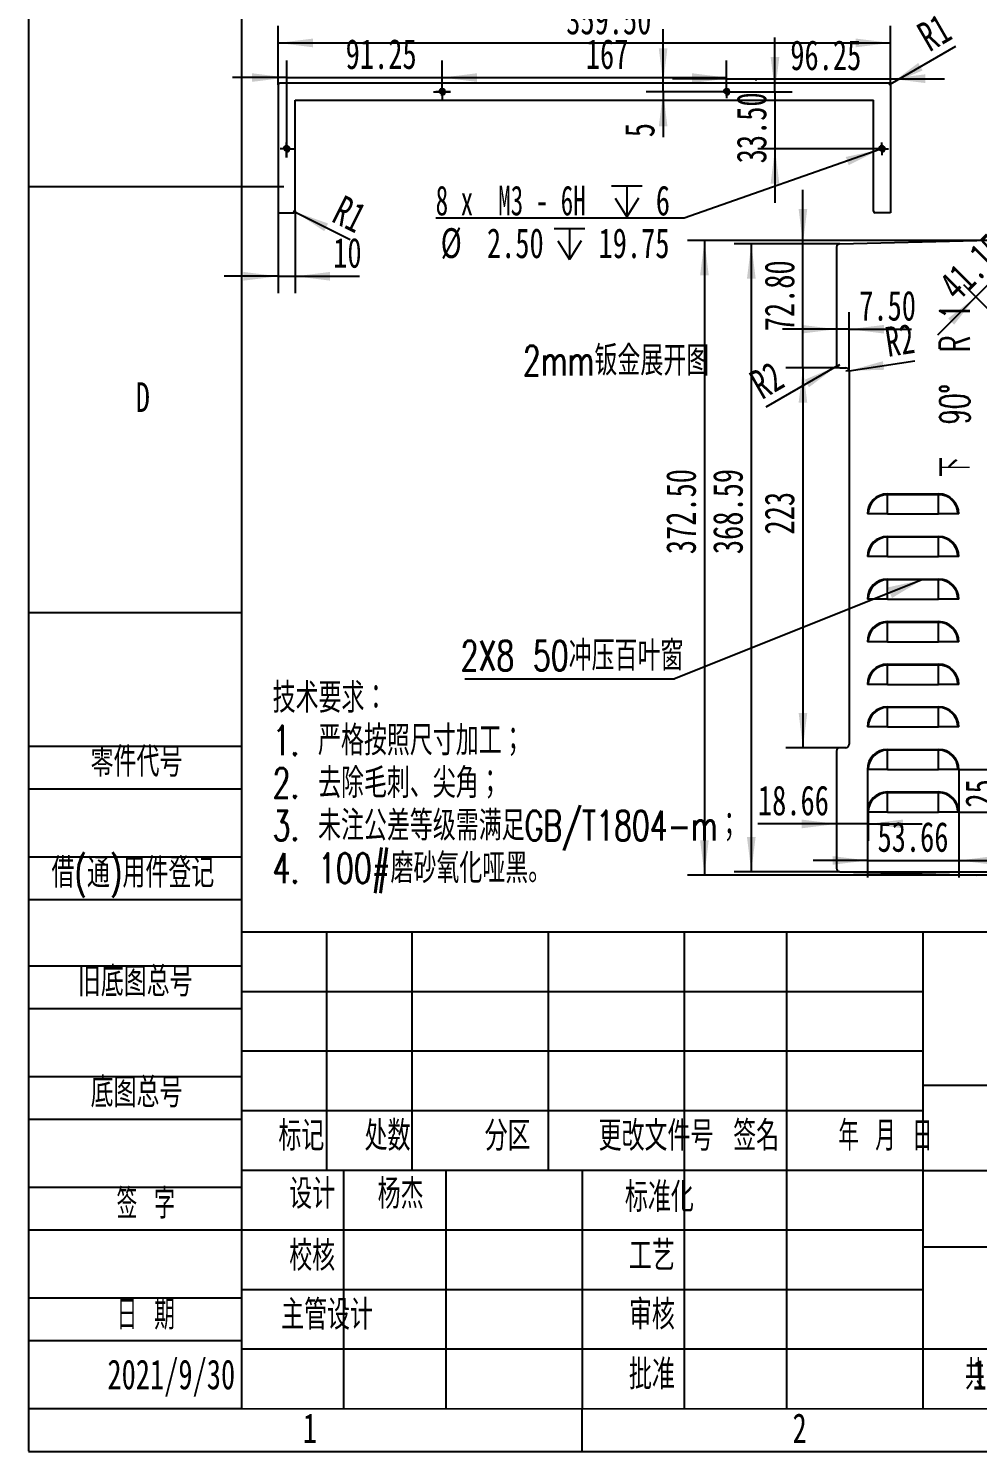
# Model space of a CAD drawing. Header units: millimetres. Extents: x 0 to 210, y 0 to 306.
# Drawn here: x 0 to 111.4, y 0 to 167.1 of the extents above; entities that cross this region are included whole.
import ezdxf

# ---------------------------------------------------------------- set-up
doc = ezdxf.new("R2010")
doc.units = ezdxf.units.MM
doc.linetypes.add('CENTERX2', pattern=[20.32, 12.7, -2.54, 2.54, -2.54])
doc.layers.add('图框', color=7, linetype='Continuous')
doc.layers.add('图纸格式', color=7, linetype='Continuous')
doc.styles.add('SLDTEXTSTYLE0', font='TXT', dxfattribs={"width": 0.7, "bigfont": 'bigfont'})
doc.styles.add('SLDTEXTSTYLE1', font='TXT', dxfattribs={"width": 0.62, "bigfont": 'bigfont'})
doc.styles.add('SLDTEXTSTYLE3', font='TXT', dxfattribs={"width": 0.6, "bigfont": 'bigfont'})
doc.styles.add('SLDTEXTSTYLE4', font='TXT', dxfattribs={"width": 0.633333, "bigfont": 'bigfont'})
doc.styles.add('SLDTEXTSTYLE5', font='TXT', dxfattribs={"width": 0.7})
doc.styles.add('SLDTEXTSTYLE7', font='TXT', dxfattribs={"width": 0.609091, "bigfont": 'bigfont'})
doc.styles.add('SLDTEXTSTYLE8', font='TXT', dxfattribs={"width": 0.616667})
doc.dimstyles.new('SLDDIMSTYLE0', dxfattribs={"dimtxt": 3.5, "dimasz": 4.08, "dimexe": 0, "dimexo": 0.0625, "dimgap": 0.875, "dimtad": 2, "dimlfac": 5, "dimrnd": 1e-09, "dimzin": 4, "dimdsep": 46, "dimtxsty": 'SLDTEXTSTYLE5', "dimsah": 1, "dimcen": 0.09, "dimadec": 0, "dimazin": 1, "dimtfac": 1, "dimtofl": 0, "dimtmove": 0, "dimatfit": 3, "dimfxl": 0, "dimfrac": 2, "dimtolj": 1, "dimtzin": 12, "dimarcsym": 0})
doc.dimstyles.new('SLDDIMSTYLE1', dxfattribs={"dimtxt": 3.5, "dimasz": 4.08, "dimexe": 0, "dimexo": 0.0625, "dimgap": 0.875, "dimtad": 2, "dimlfac": 5, "dimrnd": 1e-09, "dimzin": 12, "dimdsep": 46, "dimtxsty": 'SLDTEXTSTYLE5', "dimsah": 1, "dimcen": 0.09, "dimadec": 0, "dimazin": 3, "dimtfac": 1, "dimtmove": 0, "dimatfit": 0, "dimfxl": 0, "dimfrac": 2, "dimtolj": 1, "dimtzin": 12, "dimarcsym": 0})
doc.dimstyles.new('SLDDIMSTYLE2', dxfattribs={"dimtxt": 0.18, "dimasz": 4.08, "dimexe": 0, "dimexo": 0.0625, "dimgap": 0, "dimtad": 0, "dimtih": 1, "dimtoh": 1, "dimdec": 0, "dimrnd": 1e-09, "dimzin": 0, "dimdsep": 46, "dimtxsty": 'Standard', "dimsah": 1, "dimcen": 0.09, "dimadec": 0, "dimazin": 0, "dimtfac": 4.08, "dimtdec": 0, "dimtofl": 0, "dimtmove": 0, "dimatfit": 3, "dimfxl": 0, "dimfrac": 2, "dimtolj": 1, "dimtzin": 0, "dimarcsym": 0})
doc.dimstyles.new('SLDDIMSTYLE3', dxfattribs={"dimtxt": 3.5, "dimasz": 4.08, "dimexe": 0, "dimexo": 0.0625, "dimgap": 0.875, "dimtad": 2, "dimlfac": 5, "dimrnd": 1e-09, "dimzin": 4, "dimdsep": 46, "dimtxsty": 'SLDTEXTSTYLE5', "dimsah": 1, "dimcen": 0.09, "dimadec": 0, "dimazin": 1, "dimtfac": 1, "dimtmove": 0, "dimatfit": 0, "dimfxl": 0, "dimfrac": 2, "dimtolj": 1, "dimtzin": 12, "dimarcsym": 0})
doc.dimstyles.new('SLDDIMSTYLE7', dxfattribs={"dimtxt": 3.5, "dimasz": 4.08, "dimexe": 0, "dimexo": 0.0625, "dimgap": 0.875, "dimtad": 2, "dimlfac": 5, "dimrnd": 1e-09, "dimzin": 12, "dimdsep": 46, "dimtxsty": 'SLDTEXTSTYLE5', "dimsah": 1, "dimcen": 0.09, "dimadec": 0, "dimazin": 3, "dimtfac": 1, "dimtofl": 0, "dimtmove": 0, "dimatfit": 3, "dimfxl": 0, "dimfrac": 2, "dimtolj": 1, "dimtzin": 12, "dimarcsym": 0})
doc.dimstyles.new('SLDDIMSTYLE8', dxfattribs={"dimtxt": 3.5, "dimasz": 4.08, "dimexe": 0, "dimexo": 0.0625, "dimgap": 0.875, "dimtad": 2, "dimlfac": 5, "dimrnd": 1e-09, "dimzin": 12, "dimdsep": 46, "dimtxsty": 'SLDTEXTSTYLE5', "dimsah": 1, "dimcen": 0, "dimadec": 0, "dimazin": 3, "dimtfac": 1, "dimtofl": 0, "dimtmove": 0, "dimatfit": 3, "dimfxl": 0, "dimfrac": 2, "dimtolj": 1, "dimtzin": 12, "dimarcsym": 0})
doc.dimstyles.new('SLDDIMSTYLE9', dxfattribs={"dimtxt": 3.5, "dimasz": 4.08, "dimexe": 0, "dimexo": 0.0625, "dimgap": 0.875, "dimtad": 0, "dimtih": 1, "dimtoh": 1, "dimdec": 6, "dimlfac": 5, "dimrnd": 1e-09, "dimzin": 12, "dimdsep": 46, "dimtxsty": 'SLDTEXTSTYLE5', "dimblk1": 'NONE', "dimsah": 1, "dimcen": 0, "dimadec": 0, "dimazin": 3, "dimtfac": 1, "dimtmove": 0, "dimatfit": 3, "dimldrblk": 'NONE', "dimfxl": 0, "dimfrac": 2, "dimtolj": 1, "dimtzin": 12, "dimarcsym": 0})

# ---------------------------------------------------------------- blocks, each defined once
blk = doc.blocks.new('SW_NOTE_0')
at = {"layer": '图纸格式', "color": 0, "char_height": 3.5, "attachment_point": 1, "style": 'SLDTEXTSTYLE0'}
for s, insert in [('技术要求：', (0, 4.51)), ('1. 严格按照尺寸加工；', (0, -0.49)), ('2. 去除毛刺、尖角；', (0, -5.49)), ('3. 未注公差等级需满足GB/T1804-m；', (0, -10.49)), ('4. 100#磨砂氧化哑黑。', (0, -15.49))]:
    blk.add_mtext(s, dxfattribs=dict(at, insert=insert))
blk = doc.blocks.new('_D_26')
at = {"layer": '图纸格式'}
for p, q in [((117.04, 141.36), (121.53, 145.85)), ((121.54, 136.86), (115.63, 142.77)), ((117.04, 141.36), (111.22, 135.54)), ((111.22, 135.54), (106.73, 131.05)), ((115.72, 131.04), (109.81, 136.95))]:
    blk.add_line(p, q, dxfattribs=at)
for points in [[(117.04, 141.36), (120.28, 143.88), (119.57, 144.6)], [(111.22, 135.54), (107.98, 133.01), (108.69, 132.29)]]:
    blk.add_solid(points, dxfattribs=at)
at = {"layer": '图纸格式', "insert": (106.65, 137.35), "char_height": 3.5, "attachment_point": 1, "rotation": 45, "style": 'SLDTEXTSTYLE5'}
blk.add_mtext('41.15', dxfattribs=at)
blk = doc.blocks.new('_D_27')
at = {"layer": '图纸格式'}
for p, q in [((95.26, 141.77), (82.87, 141.77)), ((84.87, 141.77), (84.87, 68.05)), ((95.26, 68.05), (82.87, 68.05))]:
    blk.add_line(p, q, dxfattribs=at)
for points in [[(84.87, 141.77), (84.36, 137.69), (85.38, 137.69)], [(84.87, 68.05), (85.38, 72.13), (84.36, 72.13)]]:
    blk.add_solid(points, dxfattribs=at)
at = {"layer": '图纸格式', "insert": (80.36, 105.34), "char_height": 3.5, "attachment_point": 1, "rotation": 90, "style": 'SLDTEXTSTYLE5'}
blk.add_mtext('368.59', dxfattribs=at)
blk = doc.blocks.new('_D_28')
at = {"layer": '图纸格式'}
for p, q in [((111.37, 142.16), (77.37, 142.16)), ((79.37, 142.16), (79.37, 67.66)), ((111.37, 67.66), (77.37, 67.66))]:
    blk.add_line(p, q, dxfattribs=at)
for points in [[(79.37, 142.16), (78.86, 138.08), (79.87, 138.08)], [(79.37, 67.66), (79.87, 71.74), (78.86, 71.74)]]:
    blk.add_solid(points, dxfattribs=at)
at = {"layer": '图纸格式', "insert": (74.86, 105.33), "char_height": 3.5, "attachment_point": 1, "rotation": 90, "style": 'SLDTEXTSTYLE5'}
blk.add_mtext('372.50', dxfattribs=at)
blk = doc.blocks.new('_D_29')
at = {"layer": '图纸格式'}
for p, q in [((95.27, 127.21), (88.93, 127.21)), ((90.93, 127.21), (90.93, 82.61)), ((95.27, 82.61), (88.93, 82.61))]:
    blk.add_line(p, q, dxfattribs=at)
for points in [[(90.93, 127.21), (90.43, 123.13), (91.44, 123.13)], [(90.93, 82.61), (91.44, 86.69), (90.43, 86.69)]]:
    blk.add_solid(points, dxfattribs=at)
at = {"layer": '图纸格式', "insert": (86.42, 107.64), "char_height": 3.5, "attachment_point": 1, "rotation": 90, "style": 'SLDTEXTSTYLE5'}
blk.add_mtext('223', dxfattribs=at)
blk = doc.blocks.new('_D_30')
at = {"layer": '图纸格式'}
for p, q in [((96.37, 126.81), (96.37, 133.75)), ((94.87, 131.75), (88.52, 131.75)), ((96.37, 131.75), (94.87, 131.75)), ((96.37, 131.75), (103.67, 131.75))]:
    blk.add_line(p, q, dxfattribs=at)
for points in [[(94.87, 131.75), (90.79, 132.25), (90.79, 131.24)], [(96.37, 131.75), (100.45, 131.24), (100.45, 132.25)]]:
    blk.add_solid(points, dxfattribs=at)
at = {"layer": '图纸格式', "insert": (97.54, 136.26), "char_height": 3.5, "attachment_point": 1, "style": 'SLDTEXTSTYLE5'}
blk.add_mtext('7.50', dxfattribs=at)
blk = doc.blocks.new('_D_31')
at = {"layer": '图纸格式'}
for q in [(104.09, 128.05), (95.97, 126.81)]:
    blk.add_line((96.36, 126.87), q, dxfattribs=at)
blk.add_solid([(96.36, 126.87), (100.47, 126.98), (100.32, 127.99)], dxfattribs=at)
at = {"layer": '图纸格式', "insert": (100.39, 131.95), "char_height": 3.5, "attachment_point": 1, "rotation": 8.6839, "style": 'SLDTEXTSTYLE5'}
blk.add_mtext('R2', dxfattribs=at)
blk = doc.blocks.new('_D_32')
at = {"layer": '图纸格式'}
for q in [(86.59, 122.6), (95.27, 127.61)]:
    blk.add_line((94.92, 127.41), q, dxfattribs=at)
blk.add_solid([(94.92, 127.41), (91.13, 125.81), (91.64, 124.93)], dxfattribs=at)
at = {"layer": '图纸格式', "insert": (84.36, 126.45), "char_height": 3.5, "attachment_point": 1, "rotation": 30, "style": 'SLDTEXTSTYLE5'}
blk.add_mtext('R2', dxfattribs=at)
blk = doc.blocks.new('_D_33')
at = {"layer": '图纸格式'}
for p, q in [((90.93, 141.77), (90.93, 148.12)), ((95.26, 141.77), (88.93, 141.77)), ((90.93, 127.21), (90.93, 141.77)), ((95.27, 127.21), (88.93, 127.21)), ((90.93, 127.21), (90.93, 120.86))]:
    blk.add_line(p, q, dxfattribs=at)
for points in [[(90.93, 141.77), (91.44, 145.85), (90.43, 145.85)], [(90.93, 127.21), (90.43, 123.13), (91.44, 123.13)]]:
    blk.add_solid(points, dxfattribs=at)
at = {"layer": '图纸格式', "insert": (86.42, 131.5), "char_height": 3.5, "attachment_point": 1, "rotation": 90, "style": 'SLDTEXTSTYLE5'}
blk.add_mtext('72.80', dxfattribs=at)
blk = doc.blocks.new('_D_34')
at = {"layer": '图纸格式'}
for p, q in [((119.53, 75.05), (119.53, 81.4)), ((109.23, 75.05), (121.53, 75.05)), ((119.53, 75.05), (119.53, 68.05)), ((95.26, 68.05), (121.53, 68.05)), ((119.53, 68.05), (119.53, 61.7))]:
    blk.add_line(p, q, dxfattribs=at)
for points in [[(119.53, 75.05), (120.03, 79.13), (119.02, 79.13)], [(119.53, 68.05), (119.02, 63.97), (120.03, 63.97)]]:
    blk.add_solid(points, dxfattribs=at)
at = {"layer": '图纸格式', "insert": (115.01, 70.78), "char_height": 3.5, "attachment_point": 1, "rotation": 90, "style": 'SLDTEXTSTYLE5'}
blk.add_mtext('35', dxfattribs=at)
blk = doc.blocks.new('_D_35')
at = {"layer": '图纸格式'}
for p, q in [((114.5, 80.05), (114.5, 86.4)), ((109.23, 80.05), (116.5, 80.05)), ((114.5, 80.05), (114.5, 75.05)), ((109.23, 75.05), (116.5, 75.05)), ((114.5, 75.05), (114.5, 68.7))]:
    blk.add_line(p, q, dxfattribs=at)
for points in [[(114.5, 80.05), (115.01, 84.13), (114, 84.13)], [(114.5, 75.05), (114, 70.97), (115.01, 70.97)]]:
    blk.add_solid(points, dxfattribs=at)
at = {"layer": '图纸格式', "insert": (109.99, 75.57), "char_height": 3.5, "attachment_point": 1, "rotation": 90, "style": 'SLDTEXTSTYLE5'}
blk.add_mtext('25', dxfattribs=at)
blk = doc.blocks.new('_D_36')
at = {"layer": '图纸格式'}
for p, q in [((98.5, 80.05), (98.5, 67.37)), ((109.23, 80.05), (109.23, 67.37)), ((98.5, 69.37), (92.15, 69.37)), ((98.5, 69.37), (109.23, 69.37)), ((109.23, 69.37), (115.58, 69.37))]:
    blk.add_line(p, q, dxfattribs=at)
for points in [[(98.5, 69.37), (94.42, 69.88), (94.42, 68.87)], [(109.23, 69.37), (113.31, 68.87), (113.31, 69.88)]]:
    blk.add_solid(points, dxfattribs=at)
at = {"layer": '图纸格式', "insert": (99.69, 73.89), "char_height": 3.5, "attachment_point": 1, "style": 'SLDTEXTSTYLE5'}
blk.add_mtext('53.66', dxfattribs=at)
blk = doc.blocks.new('_D_38')
at = {"layer": '图纸格式'}
for p, q in [((94.87, 73.66), (85.65, 73.66)), ((98.6, 73.66), (94.87, 73.66)), ((98.6, 75.05), (98.6, 71.66)), ((98.6, 73.66), (104.95, 73.66))]:
    blk.add_line(p, q, dxfattribs=at)
for points in [[(94.87, 73.66), (90.79, 74.17), (90.79, 73.15)], [(98.6, 73.66), (102.68, 73.15), (102.68, 74.17)]]:
    blk.add_solid(points, dxfattribs=at)
at = {"layer": '图纸格式', "insert": (85.65, 78.17), "char_height": 3.5, "attachment_point": 1, "style": 'SLDTEXTSTYLE5'}
blk.add_mtext('18.66', dxfattribs=at)
blk = doc.blocks.new('SW_NOTE_0_8')
at = {"layer": '图纸格式', "color": 0}
blk.add_line((-24.62, 0), (0, 0), dxfattribs=at)
at = {"layer": '图纸格式', "color": 0, "insert": (-25.1, 4.46), "char_height": 3.5, "attachment_point": 1, "style": 'SLDTEXTSTYLE0'}
blk.add_mtext('2X8 50冲压百叶窗', dxfattribs=at)
blk = doc.blocks.new('SW_SYMBOL_HOLE_DEPTH')
at = {"layer": '图纸格式', "color": 0}
for p, q in [((0, 875), (800, 875)), ((400, 875), (400, 75)), ((100, 555), (400, 75)), ((700, 555), (400, 75))]:
    blk.add_line(p, q, dxfattribs=at)
blk = doc.blocks.new('_D_39')
at = {"layer": '图纸格式'}
for p, q in [((99.98, 152.84), (77, 144.79)), ((100.45, 153.01), (99.98, 152.84)), ((77, 144.79), (47.81, 144.79))]:
    blk.add_line(p, q, dxfattribs=at)
blk.add_solid([(99.98, 152.84), (95.96, 151.97), (96.3, 151.01)], dxfattribs=at)
at = {"layer": '图纸格式', "xscale": 0.004511737089201878, "yscale": 0.004511737089201878, "zscale": 0.004511737089201878}
for p in [(68.45, 144.62), (61.72, 139.61)]:
    blk.add_blockref('SW_SYMBOL_HOLE_DEPTH', p, dxfattribs=at)
at = {"layer": '图纸格式', "char_height": 3.5, "attachment_point": 1}
for s, insert, style in [('8 x  M3 - 6H', (47.81, 148.61), 'SLDTEXTSTYLE8'), ('6', (73.66, 148.61), 'SLDTEXTSTYLE5'), ('%%c', (48.4, 143.61), 'SLDTEXTSTYLE5'), ('2.50', (53.83, 143.6), 'SLDTEXTSTYLE5'), ('19.75', (66.93, 143.6), 'SLDTEXTSTYLE5')]:
    blk.add_mtext(s, dxfattribs=dict(at, insert=insert, style=style))
blk = doc.blocks.new('_None')
blk = doc.blocks.new('_D_40')
at = {"layer": '图纸格式'}
for q in [(31.12, 145.63), (37.79, 142.28)]:
    blk.add_line((31.29, 145.54), q, dxfattribs=at)
blk.add_solid([(31.29, 145.54), (34.72, 143.26), (35.17, 144.16)], dxfattribs=at)
at = {"layer": '图纸格式', "insert": (37.01, 147.59), "char_height": 3.5, "attachment_point": 1, "rotation": 333.4158, "style": 'SLDTEXTSTYLE5'}
blk.add_mtext('R1', dxfattribs=at)
blk = doc.blocks.new('_D_41')
at = {"layer": '图纸格式'}
for p, q in [((29.32, 160.43), (29.32, 135.96)), ((31.32, 145.63), (31.32, 135.96)), ((29.32, 137.96), (22.97, 137.96)), ((29.32, 137.96), (31.32, 137.96)), ((31.32, 137.96), (38.86, 137.96))]:
    blk.add_line(p, q, dxfattribs=at)
for points in [[(29.32, 137.96), (25.24, 138.47), (25.24, 137.45)], [(31.32, 137.96), (35.4, 137.45), (35.4, 138.47)]]:
    blk.add_solid(points, dxfattribs=at)
at = {"layer": '图纸格式', "insert": (35.78, 142.47), "char_height": 3.5, "attachment_point": 1, "style": 'SLDTEXTSTYLE5'}
blk.add_mtext('10', dxfattribs=at)
blk = doc.blocks.new('_D_42')
at = {"layer": '图纸格式'}
for p, q in [((29.32, 160.43), (29.32, 167.36)), ((101.22, 160.43), (101.22, 167.36)), ((29.32, 165.36), (101.22, 165.36))]:
    blk.add_line(p, q, dxfattribs=at)
for points in [[(29.32, 165.36), (33.4, 164.85), (33.4, 165.87)], [(101.22, 165.36), (97.14, 165.87), (97.14, 164.85)]]:
    blk.add_solid(points, dxfattribs=at)
at = {"layer": '图纸格式', "insert": (63.14, 169.87), "char_height": 3.5, "attachment_point": 1, "style": 'SLDTEXTSTYLE5'}
blk.add_mtext('359.50', dxfattribs=at)
blk = doc.blocks.new('_D_43')
at = {"layer": '图纸格式'}
for p, q in [((48.57, 159.63), (48.57, 163.29)), ((81.97, 159.63), (81.97, 163.29)), ((48.57, 161.29), (81.97, 161.29))]:
    blk.add_line(p, q, dxfattribs=at)
for points in [[(48.57, 161.29), (52.65, 160.79), (52.65, 161.8)], [(81.97, 161.29), (77.89, 161.8), (77.89, 160.79)]]:
    blk.add_solid(points, dxfattribs=at)
at = {"layer": '图纸格式', "insert": (65.44, 165.81), "char_height": 3.5, "attachment_point": 1, "style": 'SLDTEXTSTYLE5'}
blk.add_mtext('167', dxfattribs=at)
blk = doc.blocks.new('_D_44')
at = {"layer": '图纸格式'}
for p, q in [((87.65, 159.63), (87.65, 165.98)), ((81.97, 159.63), (89.65, 159.63)), ((87.65, 159.63), (87.65, 152.93)), ((100.22, 152.93), (85.65, 152.93)), ((87.65, 152.93), (87.65, 146.58))]:
    blk.add_line(p, q, dxfattribs=at)
for points in [[(87.65, 159.63), (88.16, 163.71), (87.14, 163.71)], [(87.65, 152.93), (87.14, 148.85), (88.16, 148.85)]]:
    blk.add_solid(points, dxfattribs=at)
at = {"layer": '图纸格式', "insert": (83.14, 151.22), "char_height": 3.5, "attachment_point": 1, "rotation": 90, "style": 'SLDTEXTSTYLE5'}
blk.add_mtext('33.50', dxfattribs=at)
blk = doc.blocks.new('_D_45')
at = {"layer": '图纸格式'}
for p, q in [((30.32, 152.93), (30.32, 163.29)), ((48.57, 159.63), (48.57, 163.29)), ((30.32, 161.29), (23.97, 161.29)), ((30.32, 161.29), (48.57, 161.29)), ((48.57, 161.29), (54.92, 161.29))]:
    blk.add_line(p, q, dxfattribs=at)
for points in [[(30.32, 161.29), (26.24, 161.8), (26.24, 160.79)], [(48.57, 161.29), (52.65, 160.79), (52.65, 161.8)]]:
    blk.add_solid(points, dxfattribs=at)
at = {"layer": '图纸格式', "insert": (37.24, 165.81), "char_height": 3.5, "attachment_point": 1, "style": 'SLDTEXTSTYLE5'}
blk.add_mtext('91.25', dxfattribs=at)
blk = doc.blocks.new('_D_46')
at = {"layer": '图纸格式'}
for p, q in [((74.52, 160.63), (74.52, 166.98)), ((74.52, 159.63), (74.52, 160.63)), ((81.97, 159.63), (72.52, 159.63)), ((74.52, 159.63), (74.52, 154.29))]:
    blk.add_line(p, q, dxfattribs=at)
for points in [[(74.52, 160.63), (75.02, 164.71), (74.01, 164.71)], [(74.52, 159.63), (74.01, 155.55), (75.02, 155.55)]]:
    blk.add_solid(points, dxfattribs=at)
at = {"layer": '图纸格式', "insert": (70, 154.29), "char_height": 3.5, "attachment_point": 1, "rotation": 90, "style": 'SLDTEXTSTYLE5'}
blk.add_mtext('5', dxfattribs=at)
blk = doc.blocks.new('_D_47')
at = {"layer": '图纸格式'}
for p, q in [((81.97, 159.63), (81.97, 163.16)), ((101.22, 160.43), (101.22, 163.16)), ((81.97, 161.16), (75.62, 161.16)), ((81.97, 161.16), (101.22, 161.16)), ((101.22, 161.16), (107.57, 161.16))]:
    blk.add_line(p, q, dxfattribs=at)
for points in [[(81.97, 161.16), (77.89, 161.67), (77.89, 160.65)], [(101.22, 161.16), (105.3, 160.65), (105.3, 161.67)]]:
    blk.add_solid(points, dxfattribs=at)
at = {"layer": '图纸格式', "insert": (89.45, 165.67), "char_height": 3.5, "attachment_point": 1, "style": 'SLDTEXTSTYLE5'}
blk.add_mtext('96.25', dxfattribs=at)
blk = doc.blocks.new('_D_48')
at = {"layer": '图纸格式'}
for q in [(108.9, 164.98), (101.02, 160.43)]:
    blk.add_line((101.19, 160.53), q, dxfattribs=at)
blk.add_solid([(101.19, 160.53), (104.98, 162.13), (104.47, 163.01)], dxfattribs=at)
at = {"layer": '图纸格式', "insert": (104.03, 167.28), "char_height": 3.5, "attachment_point": 1, "rotation": 30, "style": 'SLDTEXTSTYLE5'}
blk.add_mtext('R1', dxfattribs=at)
blk = doc.blocks.new('SW_CENTERMARKSYMBOL_4')
at = {"layer": '图纸格式', "color": 0}
for p, q in [((-0.5, 0), (-0.75, 0)), ((0, 0), (-0.5, 0)), ((0, 0.5), (0, 0.75)), ((0, 0), (0, 0.5)), ((0, 0), (0, -0.5)), ((0, 0), (0.5, 0)), ((0.5, 0), (0.75, 0)), ((0, -0.5), (0, -0.75))]:
    blk.add_line(p, q, dxfattribs=at)
blk = doc.blocks.new('SW_CENTERMARKSYMBOL_5')
at = {"layer": '图纸格式', "color": 0}
for p, q in [((-0.5, 0), (-0.75, 0)), ((0, 0), (-0.5, 0)), ((0, 0.5), (0, 0.75)), ((0, 0), (0, 0.5)), ((0, 0), (0, -0.5)), ((0, 0), (0.5, 0)), ((0.5, 0), (0.75, 0)), ((0, -0.5), (0, -0.75))]:
    blk.add_line(p, q, dxfattribs=at)
blk = doc.blocks.new('SW_CENTERMARKSYMBOL_6')
at = {"layer": '图纸格式', "color": 0}
for p, q in [((-0.5, 0), (-0.75, 0)), ((0, 0), (-0.5, 0)), ((0, 0.5), (0, 0.75)), ((0, 0), (0, 0.5)), ((0, 0), (0, -0.5)), ((0, 0), (0.5, 0)), ((0.5, 0), (0.75, 0)), ((0, -0.5), (0, -0.75))]:
    blk.add_line(p, q, dxfattribs=at)
blk = doc.blocks.new('SW_CENTERMARKSYMBOL_7')
at = {"layer": '图纸格式', "color": 0}
for p, q in [((-0.5, 0), (-0.75, 0)), ((0, 0), (-0.5, 0)), ((0, 0.5), (0, 0.75)), ((0, 0), (0, 0.5)), ((0, 0), (0, -0.5)), ((0, 0), (0.5, 0)), ((0.5, 0), (0.75, 0)), ((0, -0.5), (0, -0.75))]:
    blk.add_line(p, q, dxfattribs=at)

msp = doc.modelspace()

# ---------------------------------------------------------------- linework, layer by layer
at = {"color": 7, "linetype": 'Continuous', "lineweight": 25}
for p, q in [((101.01544372, 160.62534304), (29.51502311, 160.62534304)), ((85.44773531, 160.92534304), (85.44773531, 160.93784304)), ((31.31502311, 158.62534304), (99.21544372, 158.62534304)), ((31.31502311, 145.62534304), (31.31502311, 158.62534304)), ((99.21544372, 145.62534304), (99.21544372, 158.62534304)), ((29.31502311, 145.42534304), (31.11502311, 145.42534304)), ((101.21544372, 145.42534304), (99.41544372, 145.42534304)), ((95.25714308, 141.76961289), (111.3668372, 142.16015093)), ((183.96681525, 142.16015093), (111.3668372, 142.16015093)), ((94.8668372, 141.36973037), (94.8668372, 127.61015093)), ((95.2668372, 127.21015093), (95.9668372, 127.21015093)), ((96.3668372, 126.81015093), (96.3668372, 83.01015093)), ((100.8668372, 112.31823143), (100.8668372, 112.41683276)), ((100.8668372, 112.41683276), (106.8668372, 112.41683276)), ((100.8668372, 110.05040085), (100.8668372, 112.31823143)), ((106.8668372, 112.31823143), (100.8668372, 112.31823143)), ((106.8668372, 112.31823143), (106.8668372, 112.41683276)), ((106.8668372, 110.05040085), (106.8668372, 112.31823143)), ((98.59900662, 110.05040085), (98.50040529, 110.05040085)), ((100.8668372, 110.05040085), (98.59900662, 110.05040085)), ((100.8668372, 110.05040085), (106.8668372, 110.05040085)), ((109.13466779, 110.05040085), (106.8668372, 110.05040085)), ((109.23326912, 110.05040085), (109.13466779, 110.05040085)), ((100.8668372, 107.31823143), (100.8668372, 107.41683276)), ((100.8668372, 107.41683276), (106.8668372, 107.41683276)), ((100.8668372, 105.05040085), (100.8668372, 107.31823143)), ((106.8668372, 107.31823143), (100.8668372, 107.31823143)), ((106.8668372, 107.31823143), (106.8668372, 107.41683276)), ((106.8668372, 105.05040085), (106.8668372, 107.31823143)), ((98.59900662, 105.05040085), (98.50040529, 105.05040085)), ((100.8668372, 105.05040085), (98.59900662, 105.05040085)), ((100.8668372, 105.05040085), (106.8668372, 105.05040085)), ((109.13466779, 105.05040085), (106.8668372, 105.05040085)), ((109.23326912, 105.05040085), (109.13466779, 105.05040085)), ((100.8668372, 102.31823143), (100.8668372, 102.41683276)), ((100.8668372, 102.41683276), (106.8668372, 102.41683276)), ((100.8668372, 100.05040085), (100.8668372, 102.31823143)), ((106.8668372, 102.31823143), (100.8668372, 102.31823143)), ((106.8668372, 102.31823143), (106.8668372, 102.41683276)), ((106.8668372, 100.05040085), (106.8668372, 102.31823143)), ((98.59900662, 100.05040085), (98.50040529, 100.05040085)), ((100.8668372, 100.05040085), (98.59900662, 100.05040085)), ((100.8668372, 100.05040085), (106.8668372, 100.05040085)), ((109.13466779, 100.05040085), (106.8668372, 100.05040085)), ((109.23326912, 100.05040085), (109.13466779, 100.05040085)), ((100.8668372, 97.31823143), (100.8668372, 97.41683276)), ((100.8668372, 97.41683276), (106.8668372, 97.41683276)), ((100.8668372, 95.05040085), (100.8668372, 97.31823143)), ((106.8668372, 97.31823143), (100.8668372, 97.31823143)), ((106.8668372, 97.31823143), (106.8668372, 97.41683276)), ((106.8668372, 95.05040085), (106.8668372, 97.31823143)), ((98.59900662, 95.05040085), (98.50040529, 95.05040085)), ((100.8668372, 95.05040085), (98.59900662, 95.05040085)), ((100.8668372, 95.05040085), (106.8668372, 95.05040085)), ((109.13466779, 95.05040085), (106.8668372, 95.05040085)), ((109.23326912, 95.05040085), (109.13466779, 95.05040085)), ((100.8668372, 92.31823143), (100.8668372, 92.41683276)), ((100.8668372, 92.41683276), (106.8668372, 92.41683276)), ((100.8668372, 90.05040085), (100.8668372, 92.31823143)), ((106.8668372, 92.31823143), (100.8668372, 92.31823143)), ((106.8668372, 92.31823143), (106.8668372, 92.41683276)), ((106.8668372, 90.05040085), (106.8668372, 92.31823143)), ((98.59900662, 90.05040085), (98.50040529, 90.05040085)), ((100.8668372, 90.05040085), (98.59900662, 90.05040085)), ((100.8668372, 90.05040085), (106.8668372, 90.05040085)), ((109.13466779, 90.05040085), (106.8668372, 90.05040085)), ((109.23326912, 90.05040085), (109.13466779, 90.05040085)), ((100.8668372, 87.31823143), (100.8668372, 87.41683276)), ((100.8668372, 87.41683276), (106.8668372, 87.41683276)), ((100.8668372, 85.05040085), (100.8668372, 87.31823143)), ((106.8668372, 87.31823143), (100.8668372, 87.31823143)), ((106.8668372, 87.31823143), (106.8668372, 87.41683276)), ((106.8668372, 85.05040085), (106.8668372, 87.31823143)), ((98.59900662, 85.05040085), (98.50040529, 85.05040085)), ((100.8668372, 85.05040085), (98.59900662, 85.05040085)), ((100.8668372, 85.05040085), (106.8668372, 85.05040085)), ((109.13466779, 85.05040085), (106.8668372, 85.05040085)), ((109.23326912, 85.05040085), (109.13466779, 85.05040085)), ((94.8668372, 82.21015093), (94.8668372, 68.45057148)), ((95.9668372, 82.61015093), (95.2668372, 82.61015093)), ((100.8668372, 82.31823143), (100.8668372, 82.41683276)), ((100.8668372, 82.41683276), (106.8668372, 82.41683276)), ((100.8668372, 80.05040085), (100.8668372, 82.31823143)), ((106.8668372, 82.31823143), (100.8668372, 82.31823143)), ((106.8668372, 82.31823143), (106.8668372, 82.41683276)), ((106.8668372, 80.05040085), (106.8668372, 82.31823143)), ((98.59900662, 80.05040085), (98.50040529, 80.05040085)), ((100.8668372, 80.05040085), (98.59900662, 80.05040085)), ((100.8668372, 80.05040085), (106.8668372, 80.05040085)), ((109.13466779, 80.05040085), (106.8668372, 80.05040085)), ((109.23326912, 80.05040085), (109.13466779, 80.05040085)), ((100.8668372, 77.31823143), (100.8668372, 77.41683276)), ((100.8668372, 77.41683276), (106.8668372, 77.41683276)), ((100.8668372, 75.05040085), (100.8668372, 77.31823143)), ((106.8668372, 77.31823143), (100.8668372, 77.31823143)), ((106.8668372, 77.31823143), (106.8668372, 77.41683276)), ((106.8668372, 75.05040085), (106.8668372, 77.31823143)), ((98.59900662, 75.05040085), (98.50040529, 75.05040085)), ((100.8668372, 75.05040085), (98.59900662, 75.05040085)), ((100.8668372, 75.05040085), (106.8668372, 75.05040085)), ((109.13466779, 75.05040085), (106.8668372, 75.05040085)), ((109.23326912, 75.05040085), (109.13466779, 75.05040085)), ((95.25714308, 68.05068897), (111.3668372, 67.66015093)), ((183.96681525, 67.66015093), (111.3668372, 67.66015093))]:
    msp.add_line(p, q, dxfattribs=at)
at = {"color": 7, "linetype": 'CENTERX2'}
for p, q in [((47.56523341, 159.62534304), (49.56523341, 159.62534304)), ((49.56523341, 159.62534304), (48.56523341, 159.62534304)), ((48.56523341, 159.62534304), (48.56523341, 158.62534304)), ((30.31502311, 153.92534304), (30.31502311, 151.92534304)), ((30.31502311, 151.92534304), (30.31502311, 152.92534304)), ((30.31502311, 152.92534304), (31.31502311, 152.92534304))]:
    msp.add_line(p, q, dxfattribs=at)
at = {"color": 7, "linetype": 'Continuous', "lineweight": 25}
for centre in [(48.56523341, 159.62534304), (81.96523341, 159.62534304), (30.31502311, 152.92534304), (100.21544372, 152.92534304)]:
    msp.add_circle(centre, 0.25, dxfattribs=at)
for centre, radius, start, end in [((29.51502311, 160.42534304), 0.2, 90, 180), ((101.01544372, 160.42534304), 0.2, 0, 90), ((31.11502311, 145.62534304), 0.2, 270, 0), ((99.41544372, 145.62534304), 0.2, 180, 270), ((95.2668372, 141.36973037), 0.4, 91.3887165896, 180), ((95.2668372, 127.61015093), 0.4, 180, 270), ((95.9668372, 126.81015093), 0.4, 0, 90), ((100.8668372, 110.05040085), 2.36643191, 90, 180), ((100.8668372, 110.05040085), 2.26783058, 90, 180), ((106.8668372, 110.05040085), 2.36643191, 0, 90), ((106.8668372, 110.05040085), 2.26783058, 0, 90), ((100.8668372, 105.05040085), 2.36643191, 90, 180), ((100.8668372, 105.05040085), 2.26783058, 90, 180), ((106.8668372, 105.05040085), 2.36643191, 0, 90), ((106.8668372, 105.05040085), 2.26783058, 0, 90), ((100.8668372, 100.05040085), 2.36643191, 90, 180), ((100.8668372, 100.05040085), 2.26783058, 90, 180), ((106.8668372, 100.05040085), 2.36643191, 0, 90), ((106.8668372, 100.05040085), 2.26783058, 0, 90), ((100.8668372, 95.05040085), 2.36643191, 90, 180), ((100.8668372, 95.05040085), 2.26783058, 90, 180), ((106.8668372, 95.05040085), 2.36643191, 0, 90), ((106.8668372, 95.05040085), 2.26783058, 0, 90), ((100.8668372, 90.05040085), 2.36643191, 90, 180), ((100.8668372, 90.05040085), 2.26783058, 90, 180), ((106.8668372, 90.05040085), 2.36643191, 0, 90), ((106.8668372, 90.05040085), 2.26783058, 0, 90), ((100.8668372, 85.05040085), 2.36643191, 90, 180), ((100.8668372, 85.05040085), 2.26783058, 90, 180), ((106.8668372, 85.05040085), 2.36643191, 0, 90), ((106.8668372, 85.05040085), 2.26783058, 0, 90), ((95.2668372, 82.21015093), 0.4, 90, 180), ((95.9668372, 83.01015093), 0.4, 270, 0), ((100.8668372, 80.05040085), 2.36643191, 90, 180), ((100.8668372, 80.05040085), 2.26783058, 90, 180), ((106.8668372, 80.05040085), 2.36643191, 0, 90), ((106.8668372, 80.05040085), 2.26783058, 0, 90), ((100.8668372, 75.05040085), 2.36643191, 90, 180), ((100.8668372, 75.05040085), 2.26783058, 90, 180), ((106.8668372, 75.05040085), 2.36643191, 0, 90), ((106.8668372, 75.05040085), 2.26783058, 0, 90), ((95.2668372, 68.45057148), 0.4, 180, 268.6112834105)]:
    msp.add_arc(centre, radius, start, end, dxfattribs=at)
at = {"layer": '图框'}
for p, q in [((0, 297), (0, 0)), ((0, 98.5), (25, 98.5)), ((0, 82.79059372), (25, 82.79059372)), ((0, 77.79059372), (25, 77.79059372)), ((0, 69.79059372), (25, 69.79059372)), ((0, 64.79059372), (25, 64.79059372)), ((25.01325671, 61.0216466), (24.99810284, 5.02164865)), ((0, 57), (25, 57)), ((25, 54), (105, 54)), ((0, 52), (25, 52)), ((25, 47), (105, 47)), ((0, 44), (25, 44)), ((0, 39), (25, 39)), ((0, 31), (25, 31)), ((0, 26), (25, 26)), ((0, 18), (25, 18)), ((0, 13), (25, 13)), ((-0.00189625, 5.02841377), (24.99810284, 5.02164865)), ((64.99999231, -0.02841395), (64.99999231, 4.97158605)), ((-0.00000769, -0.02841395), (209.99999231, -0.02841395))]:
    msp.add_line(p, q, dxfattribs=at)
at = {"layer": '图框', "lineweight": 25}
for p, q in [((25, 292), (25, 5)), ((0, 148.5), (30, 148.5)), ((25, 61), (205, 61)), ((35, 61), (35, 33)), ((45, 61), (45, 33)), ((61, 61), (61, 33)), ((77, 61), (77, 5)), ((89, 61), (89, 5)), ((105, 61), (105, 4.99999974)), ((105, 43), (205, 43)), ((25, 40), (105, 40)), ((25, 33), (105, 33)), ((37, 33), (37, 5)), ((49, 33), (49, 5)), ((64.99999231, 32.97158605), (64.99999231, 4.97158605)), ((105.01329698, 32.98682811), (153.6900128, 32.98682811)), ((25, 26), (105, 26)), ((105, 24), (205, 24)), ((25, 19), (105, 19)), ((24.99999707, 12.02164839), (105, 12.02164839)), ((105, 12.02164839), (205, 12.04870888)), ((24.99810284, 5.02164865), (205, 4.97293926))]:
    msp.add_line(p, q, dxfattribs=at)
at = {"layer": '图纸格式'}
for p, q in [((29.31502311, 160.42534304), (29.31502311, 145.42534304)), ((101.21544372, 160.42534304), (101.21544372, 145.42534304))]:
    msp.add_line(p, q, dxfattribs=at)
for centre in [(48.56523341, 159.62534304), (48.56523341, 159.62534304), (81.96523341, 159.62534304), (81.96523341, 159.62534304), (30.31502311, 152.92534304), (30.31502311, 152.92534304), (100.21544372, 152.92534304), (100.21544372, 152.92534304)]:
    msp.add_arc(centre, 0.35, 255, 195, dxfattribs=at)

# ---------------------------------------------------------------- block references
for name, p in [('SW_CENTERMARKSYMBOL_4', (48.56523341, 159.62534304)), ('SW_CENTERMARKSYMBOL_6', (81.96523341, 159.62534304)), ('SW_CENTERMARKSYMBOL_5', (30.31502311, 152.92534304)), ('SW_CENTERMARKSYMBOL_7', (100.21544372, 152.92534304)), ('SW_NOTE_0_8', (75.84118105, 90.69892484)), ('SW_NOTE_0', (28.66580176, 85.70586143))]:
    msp.add_blockref(name, p, dxfattribs=at)

# ---------------------------------------------------------------- texts
at = {"color": 7, "linetype": 'Continuous', "lineweight": 0, "insert": (107.01062972, 124.57036774), "char_height": 3.5, "attachment_point": 2, "rotation": 90, "style": 'SLDTEXTSTYLE7'}
msp.add_mtext('下  90°  R 1', dxfattribs=at)
at = {"layer": '图框', "char_height": 3.5}
for s, insert, attachment_point, style in [('D', (13.42968752, 125.52069777), 2, 'SLDTEXTSTYLE5'), ('零件代号', (7.29211667, 82.70329204), 1, 'SLDTEXTSTYLE0'), ('借(通)用件登记', (2.70461632, 69.67773255), 1, 'SLDTEXTSTYLE0'), ('旧底图总号', (5.79211643, 56.90530001), 1, 'SLDTEXTSTYLE0'), ('底图总号', (7.29211667, 43.88526413), 1, 'SLDTEXTSTYLE0'), ('标记', (32.04010752, 38.78855981), 2, 'SLDTEXTSTYLE0'), ('处数', (42.16063697, 38.78855981), 2, 'SLDTEXTSTYLE0'), ('分区', (56.25990084, 38.78855981), 2, 'SLDTEXTSTYLE0'), ('更改文件号', (73.68047433, 38.78855981), 2, 'SLDTEXTSTYLE0'), ('签名', (85.44110771, 38.78855981), 2, 'SLDTEXTSTYLE0'), ('年 月 日', (100.61729645, 38.78855981), 2, 'SLDTEXTSTYLE1'), ('设计', (33.31082705, 31.97276116), 2, 'SLDTEXTSTYLE0'), ('杨杰', (43.69188705, 31.97276145), 2, 'SLDTEXTSTYLE0'), ('标准化', (74.07404119, 31.59203863), 2, 'SLDTEXTSTYLE0'), ('签 字', (13.76749305, 30.80699396), 2, 'SLDTEXTSTYLE4'), ('校核', (33.31082705, 24.70216765), 2, 'SLDTEXTSTYLE0'), ('工艺', (73.19661051, 24.70216765), 2, 'SLDTEXTSTYLE0'), ('日 期', (13.76749305, 17.7869982), 2, 'SLDTEXTSTYLE4'), ('主管设计', (35.06082713, 17.78791054), 2, 'SLDTEXTSTYLE0'), ('审核', (73.19661051, 17.79738322), 2, 'SLDTEXTSTYLE0'), ('2021/9/30', (16.76850515, 10.77839845), 2, 'SLDTEXTSTYLE5'), ('批准', (73.19904103, 10.77839816), 2, 'SLDTEXTSTYLE0'), ('共  张', (114.13669954, 10.74831967), 2, 'SLDTEXTSTYLE3'), ('10', (110.84850132, 10.74831996), 1, 'SLDTEXTSTYLE5'), ('1', (33.04444444, 4.46096062), 2, 'SLDTEXTSTYLE5'), ('2', (90.54444444, 4.46096062), 2, 'SLDTEXTSTYLE5')]:
    msp.add_mtext(s, dxfattribs=dict(at, insert=insert, attachment_point=attachment_point, style=style))
at = {"layer": '图纸格式', "insert": (58.05365689, 129.80887608), "char_height": 3.5, "attachment_point": 1, "style": 'SLDTEXTSTYLE0'}
msp.add_mtext('2mm钣金展开图', dxfattribs=at)

# ---------------------------------------------------------------- dimensions: what is measured, and where the dimension line sits
at = {"layer": '图纸格式'}
for base, p1, p2, dimstyle, picture, middle in [((101.21544372, 165.3602824), (29.31502311, 160.42534304), (101.21544372, 160.42534304), 'SLDDIMSTYLE0', '_D_42', (67.74314325, 165.3602824)), ((48.56523341, 161.29350728), (30.31502311, 152.92534304), (48.56523341, 159.62534304), 'SLDDIMSTYLE1', '_D_45', (41.08019784, 161.29350728)), ((81.96523341, 161.29350728), (48.56523341, 159.62534304), (81.96523341, 159.62534304), 'SLDDIMSTYLE7', '_D_43', (67.74314325, 161.29350728)), ((101.21544372, 161.16276116), (81.96523341, 159.62534304), (101.21544372, 160.42534304), 'SLDDIMSTYLE1', '_D_47', (93.28648767, 161.16276116)), ((31.31502311, 137.95885704), (29.31502311, 160.42534304), (31.31502311, 145.62534304), 'SLDDIMSTYLE1', '_D_41', (37.32051395, 137.95885704)), ((94.8668372, 131.74550163), (96.3668372, 126.81015093), (94.8668372, 127.61015093), 'SLDDIMSTYLE3', '_D_30', (100.60610964, 131.74550163))]:
    dim = msp.add_linear_dim(base=base, p1=p1, p2=p2, dimstyle=dimstyle, dxfattribs=at)
    dim.commit()
    dim.dimension.update_dxf_attribs({"geometry": picture, "text_midpoint": middle, "dimtype": 160})
for center, mpoint, picture, middle in [((101.01544372, 160.42534304), (101.1886488, 160.52534304), '_D_48', (107.81577295, 164.35151918)), ((31.11502311, 145.62534304), (31.29387859, 145.53584043), '_D_40', (36.72655339, 142.81724403)), ((95.9668372, 126.81015093), (96.36225171, 126.87054434), '_D_31', (102.88161808, 127.86628455)), ((95.2668372, 127.61015093), (94.92042704, 127.41015093), '_D_32', (87.69510071, 123.23861105))]:
    dim = msp.add_radius_dim(center=center, mpoint=mpoint, dimstyle='SLDDIMSTYLE8', dxfattribs=at)
    dim.commit()
    dim.dimension.update_dxf_attribs({"geometry": picture, "text_midpoint": middle, "dimtype": 164})
for base, p1, p2, angle, dimstyle, picture, middle in [((74.51548205, 160.62534304), (81.96523341, 159.62534304), (101.01544372, 160.62534304), 90, 'SLDDIMSTYLE1', '_D_46', (74.51548205, 155.05396965)), ((87.64805664, 152.92534304), (81.96523341, 159.62534304), (100.21544372, 152.92534304), 90, 'SLDDIMSTYLE3', '_D_44', (87.64805664, 155.05396965)), ((90.93437768, 141.76961289), (95.2668372, 127.21015093), (95.25714308, 141.76961289), 90, 'SLDDIMSTYLE3', '_D_33', (90.93437768, 135.33011829)), ((111.2204783, 135.53671441), (121.53839422, 136.85721042), (115.71918826, 131.03800445), 45, 'SLDDIMSTYLE1', '_D_26', (112.55605212, 136.87228823)), ((79.3668372, 67.66015093), (111.3668372, 142.16015093), (111.3668372, 67.66015093), 90, 'SLDDIMSTYLE0', '_D_28', (79.3668372, 109.93743057)), ((84.86713996, 68.05068897), (95.25714308, 141.76961289), (95.25714308, 68.05068897), 90, 'SLDDIMSTYLE7', '_D_27', (84.86713996, 109.93731993)), ((90.93437768, 82.61015093), (95.2668372, 127.21015093), (95.2668372, 82.61015093), 90, 'SLDDIMSTYLE7', '_D_29', (90.93437768, 109.9441786)), ((114.50434341, 75.05040085), (109.23326912, 80.05040085), (109.23326912, 75.05040085), 90, 'SLDDIMSTYLE1', '_D_35', (114.50434341, 77.10150686)), ((119.52568167, 68.05068897), (109.23326912, 75.05040085), (95.25714308, 68.05068897), 90, 'SLDDIMSTYLE1', '_D_34', (119.52568167, 72.31874331)), ((109.23326912, 69.37377776), (98.50040529, 80.05040085), (109.23326912, 80.05040085), 0, 'SLDDIMSTYLE1', '_D_36', (103.52439747, 69.37377776)), ((94.8668372, 73.65739741), (98.59900662, 75.05040085), (94.8668372, 68.45057148), 0, 'SLDDIMSTYLE1', '_D_38', (89.47567836, 73.65739741))]:
    dim = msp.add_linear_dim(base=base, p1=p1, p2=p2, angle=angle, dimstyle=dimstyle, dxfattribs=at)
    dim.commit()
    dim.dimension.update_dxf_attribs({"geometry": picture, "text_midpoint": middle, "dimtype": 160})
dim = msp.add_diameter_dim_2p(p1=(100.45136793, 153.00804594), p2=(99.97951952, 152.84264014), text='8 x  M3 - 6H {\\fGDT;x} 6\\P%%c 2.50 {\\fGDT;x} 19.75\\P', dimstyle='SLDDIMSTYLE9', override={"dimpost": '<>'}, dxfattribs=at)
dim.commit()
dim.dimension.update_dxf_attribs({"geometry": '_D_39', "text_midpoint": (61.60986865, 144.10139644), "dimtype": 163})

# ---------------------------------------------------------------- leaders
msp.add_leader([(104.92296294, 102.31823143), (75.84118105, 90.69892484)], dimstyle='SLDDIMSTYLE2', dxfattribs=at)

doc.saveas('drawing.dxf')
